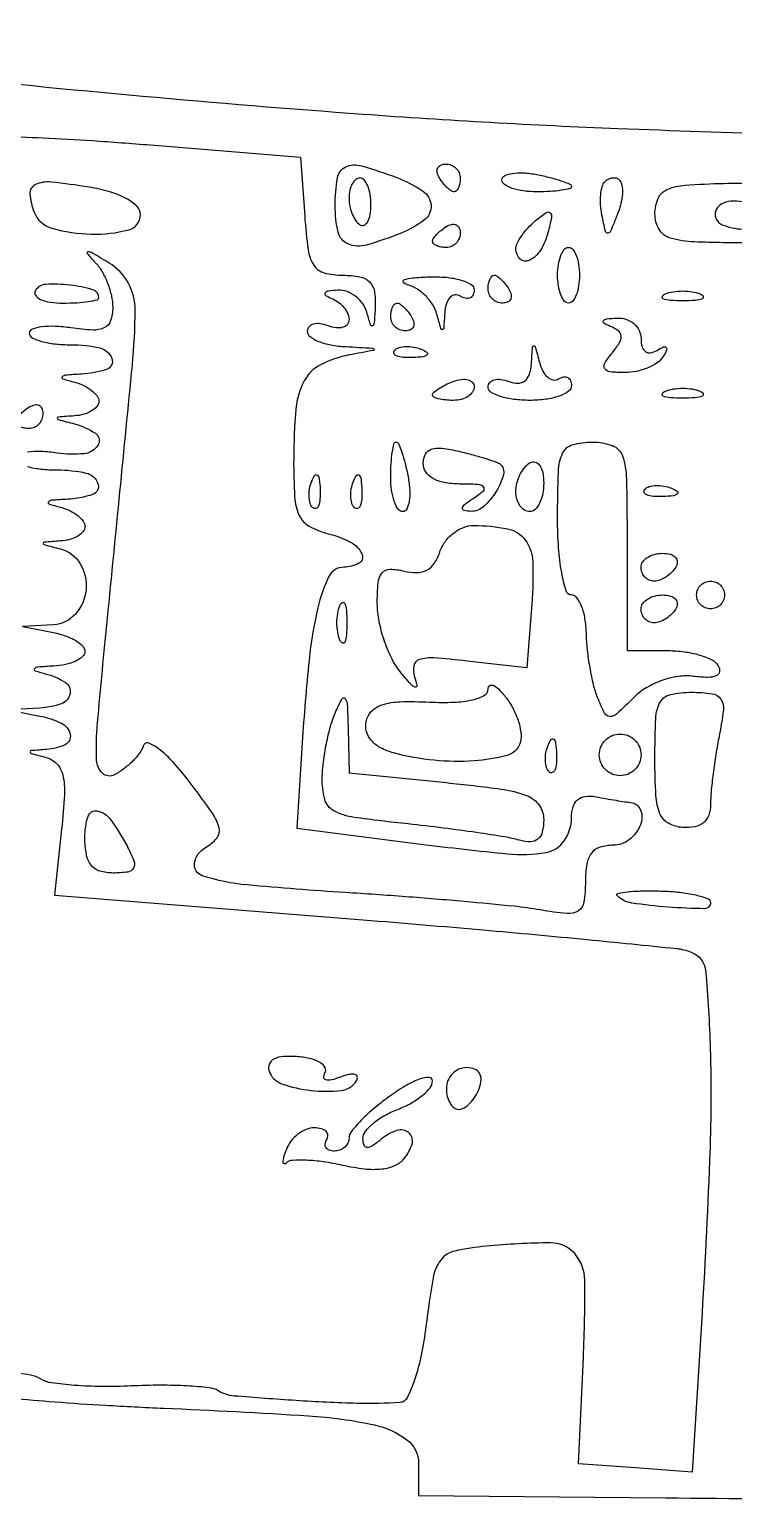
# Model space of a CAD drawing. Extents: x -19 to 322, y 67 to 181.
# Drawn here: x 113.2 to 137.2, y 67 to 117.6 of the extents above; entities that cross this region are included whole.
import ezdxf

# ---------------------------------------------------------------- set-up
doc = ezdxf.new("R2010")
doc.units = 0
doc.layers.get('0').update_dxf_attribs({"linetype": 'CONTINUOUS'})

msp = doc.modelspace()

# ---------------------------------------------------------------- linework, layer by layer
for points in [[(204.382, 117.444, -0.012283), (183.415, 114.994, -0.014636), (163.544, 113.751, -0.01034), (155.641, 113.652, -0.003884), (144.57, 113.828, -0.003939), (133.301, 114.184, -0.008338), (124.577, 114.674, -0.008701), (109.521, 116.035, -0.010734)], [(112.174, 113.934, -0.001576), (113.64, 113.873, -0.005556), (115.333, 113.778, -0.003486), (117.311, 113.631), (122.439, 113.215), (122.585, 111.195, 0.016069), (122.705, 110.046, 0.109891), (122.902, 109.516, 0.186214), (123.256, 109.259, 0.065109), (123.892, 109.176, -0.044779), (124.466, 109.124, -0.1485), (124.799, 108.953, -0.160213), (124.967, 108.635, -0.054597), (124.997, 108.107, -0.005718), (124.963, 107.564, -0.197309), (124.907, 107.451, -0.541772), (124.839, 107.471, -0.01159), (124.725, 107.869, 0.085635), (124.582, 108.184, 0.077442), (124.337, 108.445, 0.079495), (124.032, 108.615, 0.098836), (123.711, 108.663, 0.019578), (123.395, 108.636, 0.206337), (123.286, 108.571, 0.43878), (123.302, 108.489, 0.041236), (123.508, 108.386, -0.064804), (123.735, 108.258, -0.060767), (123.928, 108.074, -0.065111), (124.058, 107.864, -0.106796), (124.102, 107.66, -0.173231), (124.044, 107.497, -0.149708), (123.893, 107.396, -0.105118), (123.662, 107.378, -0.059505), (123.389, 107.447, 0.055937), (123.116, 107.518, 0.100118), (122.886, 107.505, 0.147206), (122.735, 107.412, 0.184534), (122.676, 107.26, 0.238472), (122.768, 107.079, 0.063181), (123.06, 106.916, 0.049868), (123.483, 106.793, 0.033318), (123.983, 106.735, -0.000797), (124.908, 106.688, -0.288588), (124.962, 106.65, -0.476071), (124.939, 106.607, -0.001015), (124.102, 106.45, 0.072607), (123.13, 106.118, 0.153289), (122.569, 105.565, 0.100435), (122.288, 104.618, 0.02127), (122.209, 102.888, 0.014583), (122.242, 101.593, 0.095058), (122.399, 100.963, 0.159899), (122.742, 100.596, 0.064208), (123.389, 100.342, -0.05709), (124.157, 100.053, -0.167559), (124.543, 99.651, -0.39157), (124.44, 99.333, -0.128358), (123.918, 99.197, 0.287874), (123.415, 98.881, 0.054452), (123.036, 97.811, 0.03271), (122.735, 96.02, 0.009195), (122.5, 93.193), (122.312, 90.278), (126.556, 89.734, 0.007596), (129.523, 89.399, 0.067432), (130.834, 89.448, 0.200274), (131.46, 89.847, 0.153183), (131.705, 90.629, -0.070221), (131.758, 91.002, -0.145007), (131.915, 91.247, -0.150073), (132.176, 91.363, -0.077066), (132.537, 91.35, 0.003281), (132.881, 91.286, 0.003219), (133.229, 91.227, 0.003168), (133.534, 91.179, 0.012203), (133.725, 91.154, -0.280614), (134.068, 90.894, -0.192514), (134.065, 90.392, -0.130772), (133.682, 89.883, -0.167729), (133.131, 89.693, 0.07686), (132.681, 89.623, 0.153785), (132.39, 89.419, 0.123067), (132.229, 89.047, 0.040972), (132.18, 88.452, -0.034809), (132.131, 87.742, -0.221094), (131.94, 87.446, -0.166668), (131.552, 87.355, -0.018424), (130.636, 87.481, 0.017925), (129.74, 87.604, 0.003125), (128.041, 87.766, 0.00339), (126.044, 87.931, 0.003034), (123.971, 88.074, -0.00718), (120.626, 88.334, -0.055123), (119.087, 88.649, -0.373408), (118.822, 89.088, -0.22618), (119.195, 89.615, 0.092849), (119.583, 89.939, 0.237254), (119.662, 90.286, 0.093549), (119.432, 90.79, 0.009241), (118.64, 91.869, 0.020685), (118.1, 92.519, 0.042176), (117.616, 92.972, 0.071683), (117.256, 93.181, 0.43186), (117.08, 93.1, -0.080165), (116.95, 92.851, -0.035835), (116.708, 92.572, -0.034294), (116.404, 92.307, -0.039339), (116.08, 92.099, -0.318822), (115.682, 92.149, -0.198453), (115.475, 92.593, -0.033482), (115.505, 93.871, -0.002332), (115.844, 97.45, 0.000558), (116.695, 106.104, 0.022959), (116.791, 107.985, 0.126987), (116.557, 108.912, 0.132666), (115.906, 109.592, 0.003973), (115.336, 109.93, 0.121831), (115.179, 109.976, 0.655047), (115.152, 109.921, 0.013122), (115.43, 109.612, -0.059962), (115.657, 109.306, -0.037612), (115.849, 108.902, -0.037374), (115.98, 108.47, -0.054982), (116.024, 108.076, -0.077047), (115.954, 107.626, -0.204466), (115.746, 107.385, -0.127341), (115.347, 107.303, -0.023896), (114.598, 107.376, 0.025568), (114.052, 107.428, 0.042928), (113.591, 107.409, 0.055623), (113.268, 107.33, 0.314934), (113.172, 107.193, 0.282744), (113.266, 107.041, 0.049958), (113.591, 106.915, 0.041208), (114.052, 106.828, 0.026053), (114.598, 106.8, -0.054614), (115.585, 106.692, -0.258522), (115.996, 106.328, -0.4182), (115.817, 105.959, -0.06899), (114.954, 105.794, 0.005718), (114.412, 105.76, 0.197309), (114.299, 105.704, 0.541772), (114.318, 105.636, 0.01159), (114.717, 105.522, -0.046657), (115.035, 105.406, -0.05682), (115.304, 105.239, -0.067019), (115.488, 105.049, -0.159836), (115.548, 104.864, -0.175966), (115.486, 104.692, -0.084381), (115.304, 104.537, -0.067451), (115.035, 104.422, -0.05048), (114.717, 104.369, 0.002113), (114.159, 104.329, 0.392517), (114.123, 104.29, 0.339035), (114.158, 104.245, 0.001923), (114.717, 104.096, -0.084074), (115.432, 103.774, -0.398584), (115.522, 103.375, -0.238446), (115.052, 103.077, -0.060766), (114.123, 103.099, 0.025568), (113.576, 103.151, 0.042928), (113.116, 103.132, 0.055623)], [(137.883, 110.276, -0.006492), (135.896, 110.315, -0.065335), (135.08, 110.449, -0.189794), (134.7, 110.749, -0.132582), (134.557, 111.281, -0.103492), (134.665, 111.801, -0.188381), (134.967, 112.103, -0.086008), (135.588, 112.256, -0.011916), (136.92, 112.318, -0.015707), (137.856, 112.309, -0.037501)], [(137.669, 111.664, 0.0452), (137.233, 111.707, 0.095325), (136.9, 111.645, 0.14101), (136.693, 111.488, 0.160996), (136.616, 111.253, 0.30775), (136.853, 110.904, 0.080644), (137.549, 110.751, 0.071396)], [(113.116, 102.638, 0.041208), (113.577, 102.551, 0.026053), (114.123, 102.523, -0.054614), (115.11, 102.415, -0.258522), (115.521, 102.051, -0.4182), (115.342, 101.683, -0.06899), (114.479, 101.517, 0.005718), (113.936, 101.483, 0.197309), (113.824, 101.427, 0.541772), (113.843, 101.359, 0.01159), (114.242, 101.245, -0.046657), (114.56, 101.129, -0.05682), (114.829, 100.962, -0.067019), (115.013, 100.772, -0.159836), (115.073, 100.587, -0.175966), (115.011, 100.415, -0.084381), (114.829, 100.26, -0.067451), (114.56, 100.145, -0.05048), (114.242, 100.092, 0.002113), (113.684, 100.052, 0.392517), (113.648, 100.014, 0.339035), (113.683, 99.968, 0.001923), (114.242, 99.819, -0.197127), (114.912, 99.315, -0.158354), (115.112, 98.428, -0.159382), (114.753, 97.596, -0.199223), (114.004, 97.231), (112.935, 97.166), (114.004, 96.96, -0.037644), (114.413, 96.849, -0.051079), (114.759, 96.685, -0.061974), (114.998, 96.497, -0.197067), (115.073, 96.312, -0.214248), (114.995, 96.139, -0.072938), (114.759, 95.984, -0.056784), (114.413, 95.869, -0.039252), (114.004, 95.815, 0.005718), (113.461, 95.781, 0.197309), (113.349, 95.725, 0.541772), (113.368, 95.657, 0.01159), (113.766, 95.543, -0.081227), (114.407, 95.258, -0.307299), (114.568, 94.874, -0.263202), (114.268, 94.53, -0.069943), (113.529, 94.38), (112.46, 94.315), (113.529, 94.109, -0.066249), (114.27, 93.862, -0.231867), (114.57, 93.475, -0.345604), (114.398, 93.129, -0.094817), (113.766, 92.964, 0.003036), (113.25, 92.926, 0.349981), (113.204, 92.883, 0.377858), (113.237, 92.832, 0.003192), (113.728, 92.699, -0.135318), (114.11, 92.476, -0.139305), (114.318, 92.091, -0.068475), (114.374, 91.43, -0.013497), (114.278, 90.24), (114.037, 87.99), (124.589, 87.142, -0.001753), (128.681, 86.799, -0.002661), (132.235, 86.469, -0.000986), (135.291, 86.163, -0.066248), (135.8, 86.042, -0.285982), (136.29, 85.393, -0.015731), (136.447, 82.733, -0.01654), (136.424, 78.915, -0.00556), (136.146, 73.348), (135.835, 68.261), (133.889, 68.404), (131.943, 68.546), (132.111, 72.185, 0.013922), (132.159, 74.823, 0.178428), (131.814, 75.731, 0.21892), (130.996, 76.1, 0.021994), (128.803, 75.988, 0.030027), (127.713, 75.818, 0.178702), (127.235, 75.513, 0.120805), (126.974, 74.907, 0.010779), (126.731, 73.253, -0.01955), (126.566, 72.257, -0.03078), (126.34, 71.42, -0.031736), (126.088, 70.805, -0.267651), (125.85, 70.644, -0.025192), (124.384, 70.612, -0.00893), (122.287, 70.709, -0.004629), (120.172, 70.865, -0.118255), (119.628, 71.044, 0.11307), (119.322, 71.148, 0.012004), (118.568, 71.208, 0.014327), (117.655, 71.232, 0.011045), (116.658, 71.208, -0.013745), (115.653, 71.189, -0.016813), (114.714, 71.229, -0.015408), (113.936, 71.312, -0.10438), (113.574, 71.443, 0.096832), (113.212, 71.579, 0.014354), (112.437, 71.687, 0.015718)], [(112.562, 70.788, 0.002182), (114.041, 70.666, 0.005227), (115.776, 70.549, 0.003456), (117.771, 70.449, -0.004714), (122.716, 70.189, -0.037927), (124.97, 69.876, -0.108226), (126.073, 69.371, -0.235698), (126.478, 68.56), (126.478, 67.469), (134.913, 67.385, 0.000509), (148.78, 67.26, 0.002995)]]:
    msp.add_lwpolyline(points, format="xyb")
for points in [[(123.627, 111.552, -0.039739), (123.703, 112.503, -0.250988), (123.987, 112.877, -0.179736), (124.533, 112.916, -0.020067), (125.734, 112.514, -0.055992), (126.61, 112.064, -0.230192), (126.903, 111.564, -0.256174), (126.679, 111.065, -0.066153), (125.884, 110.616, -0.026435), (124.695, 110.21, -0.168933), (124.068, 110.246, -0.24278), (123.729, 110.647, -0.056353)], [(127.191, 112.502, -0.082592), (127.116, 112.684, -0.161196), (127.131, 112.838, -0.182303), (127.232, 112.94, -0.108972), (127.4, 112.977, -0.093332), (127.592, 112.941, -0.09642), (127.756, 112.838, -0.099167), (127.865, 112.683, -0.105053), (127.904, 112.502, -0.042167), (127.888, 112.32, -0.061769), (127.842, 112.167, -0.081139), (127.774, 112.062, -0.210953), (127.694, 112.027, -0.151918), (127.594, 112.058, -0.038439), (127.46, 112.167, -0.035638), (127.319, 112.32, -0.029505)], [(124.849, 111.587, 0.0389), (124.821, 111.937, 0.057994), (124.739, 112.233, 0.076248), (124.618, 112.435, 0.223398), (124.475, 112.502, 0.177669), (124.333, 112.45, 0.092326), (124.212, 112.301, 0.072414), (124.13, 112.079, 0.05256), (124.102, 111.817, 0.049465), (124.13, 111.538, 0.04742), (124.212, 111.266, 0.051141), (124.332, 111.04, 0.106803), (124.475, 110.902, 0.251349), (124.616, 110.893, 0.161426), (124.739, 111.008, 0.085489), (124.822, 111.252, 0.039538)], [(129.329, 112.436, -0.285831), (129.416, 112.576, -0.076393), (129.678, 112.659, -0.053628), (130.062, 112.676, -0.031701), (130.517, 112.618, -0.013875), (130.973, 112.518, -0.021857), (131.356, 112.405, -0.017542), (131.651, 112.291, -0.300822), (131.705, 112.209, -0.347462), (131.649, 112.137, -0.020244), (131.356, 112.08, -0.023639), (130.973, 112.04, -0.014412), (130.517, 112.027, -0.032714), (130.062, 112.057, -0.050289), (129.678, 112.147, -0.064968), (129.413, 112.279, -0.249889)], [(132.851, 112.381, -0.196036), (133.162, 112.511, -0.314698), (133.389, 112.356, -0.128559), (133.44, 111.88, -0.056398), (133.275, 111.263, -0.005261), (133.039, 110.682, -0.286752), (132.947, 110.617, -0.36589), (132.866, 110.677, -0.006855), (132.746, 111.233, -0.034132), (132.7, 111.586, -0.038293), (132.705, 111.928, -0.04166), (132.755, 112.214, -0.132742)], [(116.974, 111.252, 0.205418), (116.854, 111.532, 0.067862), (116.482, 111.8, 0.051512), (115.921, 112.029, 0.030665), (115.217, 112.188, 0.013885), (113.924, 112.361, 0.133588), (113.381, 112.273, 0.314321), (113.196, 111.961, 0.073423), (113.336, 111.335, 0.237687), (113.946, 110.781, 0.06214), (115.292, 110.582, 0.067731), (116.564, 110.726, 0.343365)], [(126.953, 110.336, -0.151918), (126.984, 110.436, -0.038439), (127.093, 110.57, -0.035638), (127.247, 110.711, -0.029505), (127.428, 110.839, -0.082592), (127.61, 110.913, -0.161196), (127.764, 110.899, -0.182303), (127.866, 110.798, -0.108972), (127.904, 110.629, -0.093332), (127.867, 110.437, -0.09642), (127.764, 110.274, -0.099167), (127.61, 110.165, -0.105053), (127.428, 110.126, -0.042167), (127.246, 110.141, -0.061769), (127.093, 110.188, -0.081139), (126.989, 110.256, -0.210953)], [(129.804, 110.068, -0.114104), (129.85, 110.267, -0.037557), (130.003, 110.527, -0.035142), (130.221, 110.8, -0.033252), (130.48, 111.045, -0.020124), (130.841, 111.322, -0.363425), (130.976, 111.31, -0.253319), (131.023, 111.155, -0.01302), (130.9, 110.628, -0.075256), (130.645, 110.035, -0.136208), (130.258, 109.68, -0.318667), (129.952, 109.724, -0.205284)], [(131.23, 109.176, -0.037431), (131.257, 109.54, -0.056229), (131.34, 109.847, -0.073811), (131.46, 110.057, -0.229337), (131.603, 110.126, -0.229337), (131.746, 110.057, -0.073811), (131.867, 109.847, -0.056229), (131.949, 109.54, -0.037431), (131.977, 109.176, -0.037431), (131.949, 108.812, -0.056229), (131.867, 108.505, -0.073811), (131.746, 108.295, -0.229337), (131.603, 108.225, -0.229337), (131.46, 108.295, -0.073811), (131.34, 108.505, -0.056229), (131.257, 108.812, -0.037431)], [(115.548, 108.407, 0.33489), (115.342, 108.682, 0.041024), (114.557, 108.838, 0.040643), (113.736, 108.865, 0.247083), (113.382, 108.656, 0.293546), (113.385, 108.493, 0.140077), (113.552, 108.352, 0.072514), (113.884, 108.256, 0.034022), (114.332, 108.225, 0.014076), (114.799, 108.238, 0.023105), (115.191, 108.279, 0.019434), (115.491, 108.336, 0.349346)], [(126.092, 108.854, -0.151646), (125.958, 108.938, -0.525852), (125.979, 109.019, -0.064333), (126.283, 109.086, -0.013133), (126.834, 109.121, -0.030894), (127.426, 109.105, -0.048675), (127.925, 109.012, -0.063232), (128.271, 108.862, -0.264897), (128.379, 108.672, -0.108972), (128.342, 108.504, -0.182303), (128.239, 108.403, -0.161196), (128.085, 108.389, -0.082592), (127.904, 108.463, 0.171413), (127.719, 108.503, 0.174852), (127.552, 108.418, 0.115299), (127.429, 108.205, 0.057489), (127.373, 107.897, -0.003156), (127.336, 107.371, -0.332147), (127.292, 107.32, -0.39654), (127.239, 107.352, -0.003542), (127.106, 107.84, 0.076457), (126.966, 108.162, 0.05561), (126.721, 108.469, 0.05561), (126.415, 108.713, 0.076457)], [(128.854, 108.701, -0.042167), (128.869, 108.882, -0.061769), (128.916, 109.036, -0.081139), (128.983, 109.14, -0.210953), (129.064, 109.176, -0.151918), (129.164, 109.145, -0.038439), (129.298, 109.036, -0.035638), (129.439, 108.882, -0.029505), (129.567, 108.701, -0.082592), (129.641, 108.519, -0.161196), (129.626, 108.365, -0.182303), (129.526, 108.263, -0.108972), (129.357, 108.225, -0.093332), (129.165, 108.261, -0.09642), (129.002, 108.365, -0.099167), (128.893, 108.519, -0.105053)], [(134.913, 108.54, -0.057986), (135.184, 108.614, -0.037979), (135.507, 108.639, -0.037979), (135.83, 108.614, -0.057986), (136.101, 108.54, -0.174857), (136.2, 108.451, -0.447206), (136.171, 108.371, -0.078554), (135.93, 108.315, -0.017491), (135.507, 108.3, -0.017491), (135.083, 108.315, -0.078554), (134.842, 108.371, -0.447206), (134.813, 108.451, -0.174857)], [(125.528, 107.75, -0.042167), (125.543, 107.932, -0.061769), (125.589, 108.086, -0.081139), (125.657, 108.19, -0.210953), (125.737, 108.225, -0.151918), (125.837, 108.194, -0.038439), (125.971, 108.086, -0.035638), (126.113, 107.932, -0.029505), (126.24, 107.75, -0.082592), (126.315, 107.569, -0.161196), (126.3, 107.415, -0.182303), (126.2, 107.312, -0.108972), (126.031, 107.275, -0.093332), (125.839, 107.311, -0.09642), (125.675, 107.415, -0.099167), (125.566, 107.569, -0.105053)], [(133.092, 106.516, 0.03412), (133.34, 106.859, 0.156919), (133.398, 107.093, 0.214827), (133.302, 107.274, 0.06923), (133.032, 107.429, -0.038431), (132.812, 107.537, -0.449589), (132.796, 107.62, -0.202836), (132.91, 107.685, -0.01769), (133.25, 107.713, -0.088486), (133.567, 107.671, -0.09884), (133.837, 107.521, -0.105058), (134.017, 107.289, -0.112996), (134.081, 107.009, 0.068269), (134.119, 106.734, 0.168066), (134.234, 106.568, 0.20018), (134.41, 106.526, 0.099174), (134.63, 106.607, -0.029004), (134.848, 106.725, -0.315645), (134.941, 106.709, -0.315645), (134.957, 106.616, -0.029004), (134.839, 106.398, -0.104734), (134.639, 106.188, -0.051496), (134.312, 106.01, -0.0479), (133.92, 105.89, -0.050681), (133.52, 105.849, -0.02424), (133.021, 105.873, -0.229874), (132.844, 105.982, -0.288372), (132.843, 106.168, -0.034956)], [(125.656, 106.612, -0.126455), (125.812, 106.703, -0.060344), (126.042, 106.741, -0.05415), (126.307, 106.723, -0.051402), (126.567, 106.649, -0.054073), (126.765, 106.544, -0.470617), (126.773, 106.457, -0.168741), (126.635, 106.39, -0.018894), (126.28, 106.362, -0.028489), (125.949, 106.367, -0.077125), (125.721, 106.42, -0.208169), (125.634, 106.508, -0.296942)], [(128.854, 105.359, -0.184534), (128.912, 105.512, -0.147206), (129.063, 105.604, -0.100118), (129.294, 105.617, -0.055937), (129.567, 105.546, 0.0881), (129.877, 105.486, 0.17303), (130.113, 105.566, 0.149494), (130.266, 105.789, 0.061179), (130.335, 106.155, -0.002541), (130.373, 106.718, -0.346756), (130.416, 106.765, -0.384386), (130.466, 106.732, -0.002713), (130.608, 106.2, 0.056469), (130.724, 105.899, 0.095139), (130.892, 105.688, 0.13522), (131.082, 105.598, 0.183658), (131.266, 105.634, -0.091518), (131.434, 105.699, -0.170132), (131.576, 105.678, -0.175397), (131.671, 105.573, -0.097991), (131.705, 105.402, -0.246132), (131.604, 105.209, -0.066625), (131.286, 105.047, -0.051357), (130.826, 104.936, -0.033538), (130.28, 104.899, -0.030613), (129.733, 104.932, -0.047509), (129.273, 105.034, -0.060533), (128.953, 105.182, -0.259781)], [(126.953, 105.086, -0.222225), (126.995, 105.174, -0.030693), (127.163, 105.298, -0.030395), (127.393, 105.428, -0.02136), (127.666, 105.546, -0.055937), (127.939, 105.617, -0.100118), (128.169, 105.604, -0.147206), (128.321, 105.512, -0.184534), (128.379, 105.359, -0.152681), (128.324, 105.184, -0.098158), (128.169, 105.034, -0.08088), (127.939, 104.933, -0.062722), (127.666, 104.899, -0.024748), (127.393, 104.912, -0.039339), (127.163, 104.954, -0.046727), (126.999, 105.013, -0.289661)], [(134.913, 105.214, -0.057986), (135.184, 105.288, -0.037979), (135.507, 105.313, -0.037979), (135.83, 105.288, -0.057986), (136.101, 105.214, -0.174857), (136.2, 105.125, -0.447206), (136.171, 105.044, -0.078554), (135.93, 104.989, -0.017491), (135.507, 104.974, -0.017491), (135.083, 104.989, -0.078554), (134.842, 105.044, -0.447206), (134.813, 105.125, -0.174857)], [(113.648, 104.452, 0.108972), (113.61, 104.62, 0.182303), (113.508, 104.721, 0.161196), (113.354, 104.736, 0.082592), (113.172, 104.661, 0.029505), (112.991, 104.533, 0.035638), (112.837, 104.392, 0.038439), (112.728, 104.258, 0.151918), (112.697, 104.158, 0.210953), (112.733, 104.078, 0.081139), (112.837, 104.01, 0.061769), (112.99, 103.964, 0.042167), (113.172, 103.949, 0.105053), (113.354, 103.987, 0.099167), (113.508, 104.096, 0.09642), (113.611, 104.26, 0.093332)], [(125.528, 102.285, -0.014412), (125.541, 102.741, -0.023639), (125.581, 103.124, -0.020244), (125.638, 103.417, -0.347462), (125.71, 103.473, -0.300822), (125.792, 103.419, -0.017542), (125.905, 103.124, -0.021857), (126.019, 102.741, -0.013875), (126.119, 102.285, -0.031701), (126.177, 101.83, -0.053628), (126.159, 101.446, -0.076393), (126.077, 101.184, -0.285831), (125.937, 101.097, -0.249889), (125.78, 101.181, -0.064968), (125.648, 101.446, -0.050289), (125.557, 101.83, -0.032714)], [(128.379, 101.573, 0.035506), (128.693, 101.809, 0.449022), (128.695, 101.94, 0.173501), (128.497, 102.023, 0.011161), (127.864, 102.04, -0.044908), (127.352, 102.09, -0.084819), (126.964, 102.233, -0.116004), (126.724, 102.459, -0.147287), (126.636, 102.75, -0.121047), (126.712, 103.055, -0.194349), (126.913, 103.227, -0.111062), (127.277, 103.264, -0.028375), (127.864, 103.158, -0.007674), (128.347, 103.035, -0.010129), (128.783, 102.907, -0.007812), (129.142, 102.787, -0.09156), (129.269, 102.714, -0.290138), (129.379, 102.363, -0.07316), (129.131, 101.786, -0.068246), (128.705, 101.27, -0.191508), (128.275, 101.105, -0.053381), (128.035, 101.133, -0.412224), (127.98, 101.22, -0.178005), (128.066, 101.354, -0.01849)], [(132.214, 96.939, 0.034517), (132.166, 97.44, 0.051945), (132.051, 97.862, 0.066864), (131.89, 98.153, 0.237463), (131.705, 98.246, -0.332234), (131.519, 98.385, -0.026982), (131.37, 99.014, -0.027868), (131.264, 99.858, -0.017105), (131.23, 100.86, -0.008616), (131.258, 102.476, -0.098356), (131.403, 103.093, -0.221767), (131.739, 103.381, -0.067911), (132.418, 103.473, -0.088353), (133.106, 103.351, -0.227967), (133.448, 102.998, -0.075599), (133.583, 102.213, -0.004982), (133.606, 99.909), (133.606, 96.345), (135.004, 96.345, -0.034036), (135.562, 96.307, -0.039026), (136.084, 96.194, -0.042705), (136.502, 96.028, -0.139493), (136.72, 95.829, -0.177167), (136.762, 95.627, -0.259728), (136.654, 95.487, -0.106885), (136.359, 95.429, -0.027734), (135.875, 95.465, 0.067973), (135.353, 95.463, 0.050416), (134.791, 95.324, 0.049756), (134.261, 95.073, 0.061044), (133.829, 94.735, -0.010423), (133.252, 94.182, -0.189631), (133.018, 94.091, -0.282298), (132.837, 94.204, -0.022485), (132.597, 94.743, -0.034501), (132.46, 95.176, -0.015954), (132.34, 95.755, -0.015717), (132.252, 96.374, -0.02106)], [(129.804, 101.782, -0.061875), (129.84, 102.066, -0.051278), (129.944, 102.352, -0.053305), (130.098, 102.598, -0.08825), (130.28, 102.761, -0.202618), (130.459, 102.788, -0.181468), (130.615, 102.681, -0.104212), (130.721, 102.43, -0.047867), (130.755, 102.076, -0.0466), (130.72, 101.701, -0.066561), (130.615, 101.385, -0.086673), (130.461, 101.171, -0.195654), (130.28, 101.097, -0.142666), (130.098, 101.15, -0.09965), (129.944, 101.298, -0.08433), (129.84, 101.52, -0.067639)], [(122.827, 102.137, -0.054073), (122.932, 102.335, -0.470617), (123.019, 102.343, -0.168741), (123.086, 102.204, -0.018894), (123.114, 101.85, -0.028489), (123.109, 101.519, -0.077125), (123.056, 101.291, -0.208169), (122.969, 101.204, -0.296942), (122.865, 101.226, -0.126455), (122.773, 101.381, -0.060344), (122.735, 101.612, -0.05415), (122.753, 101.877, -0.051402)], [(124.253, 102.137, -0.054073), (124.358, 102.335, -0.470617), (124.444, 102.343, -0.168741), (124.512, 102.204, -0.018894), (124.54, 101.85, -0.028489), (124.534, 101.519, -0.077125), (124.482, 101.291, -0.208169), (124.394, 101.204, -0.296942), (124.29, 101.226, -0.126455), (124.198, 101.381, -0.060344), (124.161, 101.612, -0.05415), (124.178, 101.877, -0.051402)], [(134.21, 101.86, -0.126455), (134.365, 101.951, -0.060344), (134.596, 101.989, -0.05415), (134.861, 101.971, -0.051402), (135.121, 101.897, -0.054073), (135.319, 101.792, -0.470617), (135.327, 101.705, -0.168741), (135.188, 101.638, -0.018894), (134.834, 101.61, -0.028489), (134.503, 101.615, -0.077125), (134.275, 101.668, -0.208169), (134.188, 101.756, -0.296942)], [(125.068, 97.945, -0.024717), (125.095, 98.662, -0.151167), (125.233, 99.001, -0.22689), (125.505, 99.127, -0.061639), (125.986, 99.063, 0.067138), (126.418, 99.01, 0.121048), (126.762, 99.099, 0.122792), (127.022, 99.336, 0.070245), (127.206, 99.721, -0.081842), (127.382, 100.065, -0.069733), (127.667, 100.357, -0.07126), (128.014, 100.555, -0.093719), (128.372, 100.622, -0.048841), (129.523, 100.509, -0.186949), (130.121, 100.131, -0.151102), (130.38, 99.389, -0.028964), (130.349, 97.946), (130.175, 95.758), (128.128, 95.989, 0.010333), (126.998, 96.093, 0.091193), (126.502, 96.038, 0.281017), (126.316, 95.829, 0.128497), (126.343, 95.451, -0.035324), (126.423, 95.15, -0.581735), (126.359, 95.096, -0.128215), (126.198, 95.207, -0.009058), (125.844, 95.633, -0.055578), (125.551, 96.095, -0.032376), (125.302, 96.704, -0.032013), (125.129, 97.354, -0.046264)], [(134.081, 99.197, -0.153634), (134.138, 99.378, -0.097988), (134.299, 99.532, -0.080552), (134.539, 99.636, -0.062283), (134.822, 99.672, -0.066118), (135.084, 99.637, -0.138808), (135.259, 99.532, -0.191142), (135.321, 99.377, -0.139169), (135.269, 99.197, -0.06081), (135.124, 99.015, -0.051032), (134.93, 98.861, -0.053229), (134.721, 98.756, -0.089642), (134.528, 98.721, -0.105429), (134.358, 98.758, -0.099231), (134.213, 98.861, -0.096318), (134.115, 99.015, -0.092995)], [(135.982, 98.246, -0.099038), (136.018, 98.427, -0.097945), (136.122, 98.582, -0.097945), (136.276, 98.685, -0.099038), (136.457, 98.721, -0.099038), (136.639, 98.685, -0.097945), (136.793, 98.582, -0.097945), (136.896, 98.427, -0.099038), (136.932, 98.246, -0.099038), (136.896, 98.065, -0.097945), (136.793, 97.911, -0.097945), (136.639, 97.807, -0.099038), (136.457, 97.771, -0.099038), (136.276, 97.807, -0.097945), (136.122, 97.911, -0.097945), (136.018, 98.065, -0.099038)], [(134.081, 97.771, -0.153634), (134.138, 97.952, -0.097988), (134.299, 98.107, -0.080552), (134.539, 98.211, -0.062283), (134.822, 98.246, -0.066118), (135.084, 98.211, -0.138808), (135.259, 98.107, -0.191142), (135.321, 97.951, -0.139169), (135.269, 97.771, -0.06081), (135.124, 97.589, -0.051032), (134.93, 97.435, -0.053229), (134.721, 97.331, -0.089642), (134.528, 97.296, -0.105429), (134.358, 97.332, -0.099231), (134.213, 97.435, -0.096318), (134.115, 97.59, -0.092995)], [(123.787, 97.89, -0.174857), (123.876, 97.989, -0.447206), (123.957, 97.96, -0.078554), (124.012, 97.719, -0.017491), (124.027, 97.296, -0.017491), (124.012, 96.872, -0.078554), (123.957, 96.631, -0.447206), (123.876, 96.602, -0.174857), (123.787, 96.702, -0.057986), (123.713, 96.973, -0.037979), (123.688, 97.296, -0.037979), (123.713, 97.619, -0.057986)], [(125.623, 92.849, -0.055551), (125.181, 93.022, -0.091219), (124.865, 93.27, -0.111581), (124.699, 93.574, -0.119602), (124.685, 93.912, -0.144705), (124.874, 94.271, -0.124643), (125.239, 94.495, -0.069163), (125.853, 94.597, -0.018472), (126.847, 94.587, 0.020603), (127.685, 94.581, 0.046116), (128.317, 94.662, 0.069452), (128.723, 94.814, 0.275204), (128.854, 95.034, -0.260534), (128.918, 95.149, -0.268836), (129.048, 95.152, -0.083632), (129.26, 94.986, -0.026629), (129.514, 94.674, -0.044944), (129.749, 94.283, -0.044744), (129.911, 93.856, -0.048531), (129.982, 93.457, -0.111787), (129.938, 93.158, -0.241883), (129.492, 92.758, -0.045969), (128.382, 92.576, -0.043046), (127.007, 92.596, -0.040267)], [(126.122, 90.418, -0.007721), (124.273, 90.645, -0.089121), (123.581, 90.871, -0.207378), (123.271, 91.263, -0.071656), (123.185, 91.996, -0.025195), (123.228, 92.548, -0.017503), (123.329, 93.166, -0.017698), (123.468, 93.753, -0.034466), (123.627, 94.207, -0.016467), (123.858, 94.699, -0.542857), (123.967, 94.711, -0.160743), (124.041, 94.515, -0.005167), (124.069, 93.661), (124.102, 92.165), (127.428, 91.831, -0.008012), (129.296, 91.613, -0.058094), (130.171, 91.391, -0.147961), (130.595, 91.064, -0.155987), (130.755, 90.563, -0.055557), (130.708, 90.145, -0.16394), (130.56, 89.902, -0.17798), (130.305, 89.81, -0.067642), (129.923, 89.864, 0.028222), (129.431, 89.974, 0.004586), (128.463, 90.124, 0.005045), (127.32, 90.279, 0.004421)], [(134.556, 92.645, -0.011041), (134.587, 94.037, -0.114852), (134.74, 94.584, -0.216847), (135.085, 94.842, -0.053819), (135.804, 94.92, -0.032674), (136.519, 94.873, -0.221214), (136.81, 94.688, -0.174183), (136.895, 94.314, -0.019227), (136.754, 93.435, 0.009648), (136.641, 92.803, 0.008225), (136.544, 92.133, 0.008312), (136.477, 91.52, 0.023169), (136.457, 91.088, -0.083295), (136.395, 90.72, -0.13709), (136.217, 90.462, -0.126846), (135.919, 90.322, -0.066074), (135.507, 90.298, -0.107853), (135.016, 90.445, -0.171919), (134.729, 90.769, -0.08309), (134.59, 91.393, -0.013311)], [(130.905, 93.108, -0.054073), (131.011, 93.306, -0.470617), (131.097, 93.314, -0.168741), (131.164, 93.176, -0.018894), (131.193, 92.821, -0.028489), (131.187, 92.49, -0.077125), (131.135, 92.262, -0.208169), (131.047, 92.175, -0.296942), (130.943, 92.197, -0.126455), (130.851, 92.353, -0.060344), (130.813, 92.583, -0.05415), (130.831, 92.848, -0.051402)], [(132.656, 92.781, -0.099038), (132.71, 93.053, -0.097945), (132.865, 93.285, -0.097945), (133.096, 93.44, -0.099038), (133.368, 93.494, -0.099038), (133.64, 93.44, -0.097945), (133.872, 93.285, -0.097945), (134.027, 93.053, -0.099038), (134.081, 92.781, -0.099038), (134.027, 92.509, -0.097945), (133.872, 92.278, -0.097945), (133.64, 92.123, -0.099038), (133.368, 92.069, -0.099038), (133.096, 92.123, -0.097945), (132.865, 92.278, -0.097945), (132.71, 92.509, -0.099038)], [(115.073, 89.958, -0.074274), (115.18, 90.676, -0.386258), (115.496, 90.864, -0.189789), (115.954, 90.567, -0.032261), (116.513, 89.666, -0.027382), (116.747, 89.164, -0.217), (116.736, 88.914, -0.244849), (116.543, 88.777, -0.034375), (116.04, 88.742, -0.073376), (115.582, 88.81, -0.152657), (115.287, 89.01, -0.125937), (115.123, 89.375, -0.042715)], [(133.27, 87.969, -0.591368), (133.293, 88.046, -0.028639), (133.623, 88.1, -0.022376), (134.124, 88.131, -0.011082), (134.761, 88.127, -0.019208), (135.411, 88.083, -0.030845), (135.959, 87.991, -0.031838), (136.361, 87.87, -0.313446), (136.457, 87.732, -0.417853), (136.246, 87.523, -0.015435), (135.006, 87.577, -0.01931), (133.769, 87.717, -0.159847)], [(124.354, 81.638, 0.171544), (124.385, 81.777, 0.313193), (124.31, 81.859, 0.117268), (124.111, 81.859, 0.032564), (123.811, 81.766, -0.03124), (123.503, 81.669, -0.126096), (123.307, 81.671, -0.329843), (123.237, 81.758, -0.148503), (123.277, 81.908, 0.263624), (123.284, 82.088, 0.137672), (123.125, 82.258, 0.077511), (122.803, 82.391, 0.03854), (122.366, 82.462, 0.03418), (121.866, 82.469, 0.100113), (121.534, 82.383, 0.185952), (121.375, 82.212, 0.177821), (121.368, 81.976, 0.231547), (121.795, 81.541, 0.05663), (122.803, 81.309, 0.056607), (123.837, 81.31, 0.229837)], [(128.551, 81.377, 0.075244), (128.615, 81.669, 0.151899), (128.56, 81.896, 0.166113), (128.392, 82.039, 0.094119), (128.126, 82.089, 0.10122), (127.86, 82.035, 0.098432), (127.633, 81.88, 0.097416), (127.482, 81.649, 0.096899), (127.428, 81.377, 0.057609), (127.46, 81.104, 0.076852), (127.553, 80.873, 0.095748), (127.691, 80.718, 0.164455), (127.853, 80.664, 0.13875), (128.035, 80.715, 0.061199), (128.233, 80.873, 0.053891), (128.415, 81.104, 0.048303)], [(125.985, 78.979, 0.103577), (126.255, 79.489, 0.290995), (126.145, 79.86, 0.263677), (125.744, 79.942, 0.095154), (125.215, 79.651, -0.02337), (124.903, 79.416, -0.15732), (124.72, 79.362, -0.317361), (124.613, 79.441, -0.079332), (124.577, 79.667, -0.166548), (124.66, 79.908, -0.053186), (124.926, 80.185, -0.046311), (125.311, 80.451, -0.037439), (125.765, 80.664, 0.035676), (126.22, 80.875, 0.044845), (126.604, 81.135, 0.051369), (126.872, 81.404, 0.171728), (126.953, 81.635, 0.407404), (126.839, 81.751, 0.089741), (126.534, 81.703, 0.048149), (126.075, 81.492, 0.022912), (125.528, 81.139, 0.01913), (124.982, 80.718, 0.025338), (124.521, 80.292, 0.024296), (124.183, 79.911, 0.170888), (124.102, 79.681, -0.11288), (124.063, 79.512, -0.100219), (123.954, 79.368, -0.094174), (123.791, 79.272, -0.08673), (123.599, 79.238, -0.085473), (123.425, 79.268, -0.164306), (123.315, 79.354, -0.180151), (123.286, 79.483, -0.105122), (123.34, 79.634, 0.156226), (123.378, 79.784, 0.191382), (123.316, 79.914, 0.127987), (123.153, 80.001, 0.0598), (122.914, 80.03, 0.098062), (122.636, 79.975, 0.066865), (122.356, 79.813, 0.064024), (122.117, 79.574, 0.072774), (121.959, 79.292, 0.018429), (121.867, 79.025, 0.075167), (121.843, 78.855, 0.398072), (121.885, 78.811, 0.211423), (121.962, 78.841, -0.184114), (122.165, 78.932, -0.024745), (122.642, 78.935, -0.025881), (123.231, 78.88, -0.019119), (123.874, 78.761, 0.026116), (124.628, 78.632, 0.055126), (125.22, 78.627, 0.074985), (125.669, 78.743, 0.119513)]]:
    msp.add_lwpolyline(points, format="xyb", close=True)

doc.saveas('drawing.dxf')
